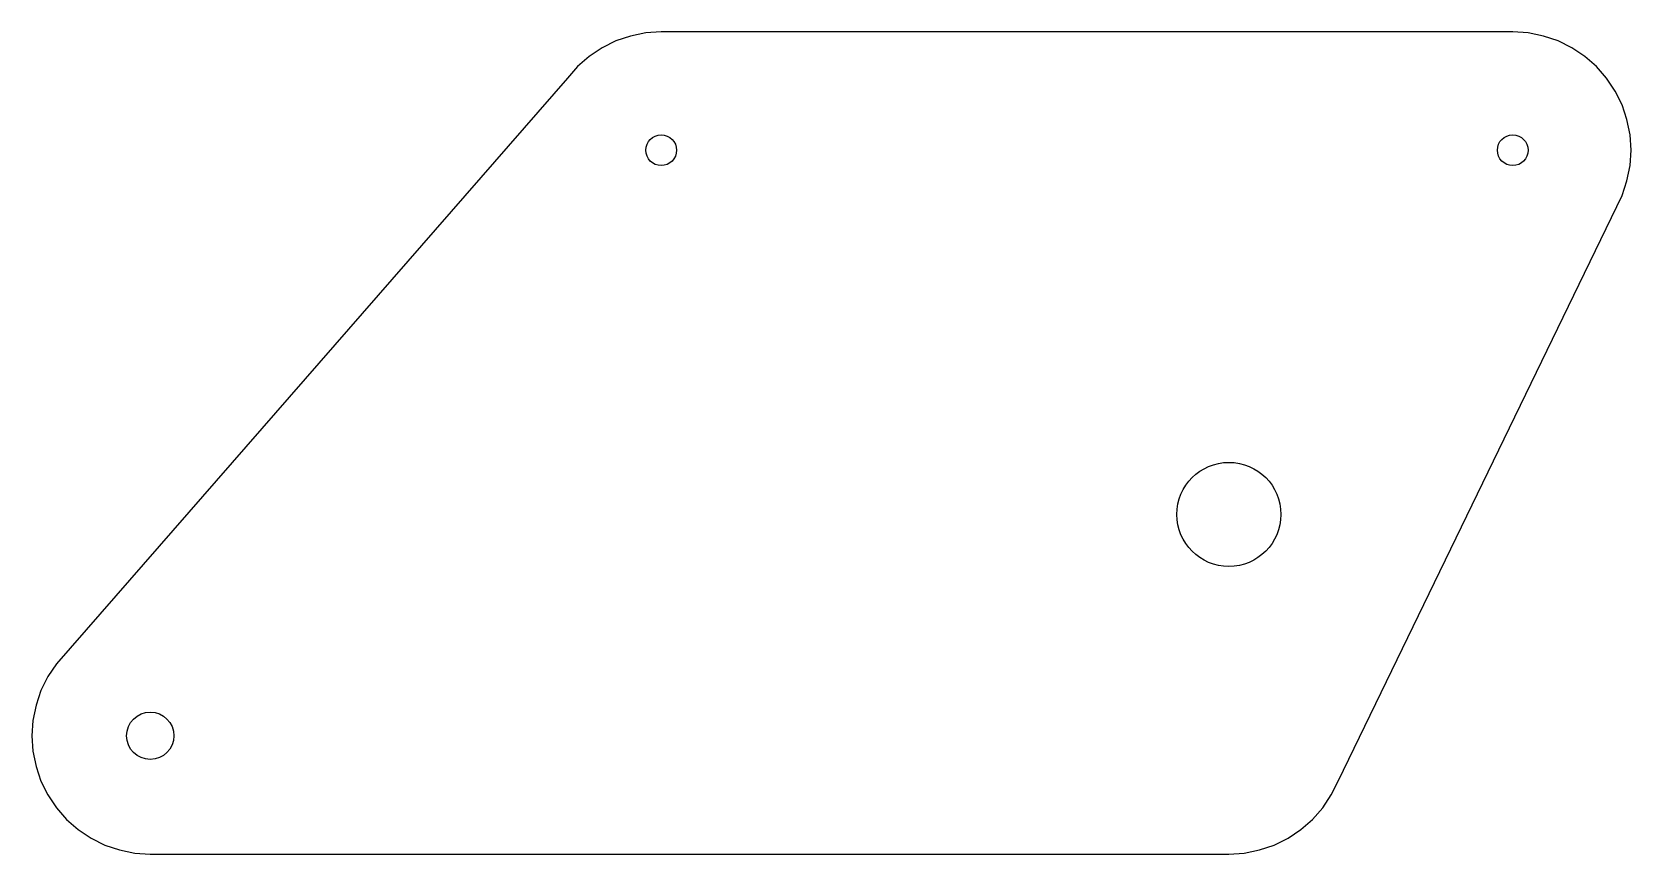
# Model space of a CAD drawing. Header units: millimetres. Extents: x -25 to 313, y -25 to 149.
import ezdxf

# ---------------------------------------------------------------- set-up
doc = ezdxf.new("R2010")
doc.units = ezdxf.units.MM

msp = doc.modelspace()

# ---------------------------------------------------------------- linework, layer by layer
at = {"layer": 'CUT'}
for p, q in [((108, 148.8), (104.737, 148.586)), ((288, 148.8), (108, 148.8)), ((291.263, 148.586), (288, 148.8)), ((95.5, 145.451), (92.781, 143.634)), ((98.433, 146.897), (95.5, 145.451)), ((101.529, 147.948), (98.433, 146.897)), ((104.737, 148.586), (101.529, 147.948)), ((294.471, 147.948), (291.263, 148.586)), ((297.567, 146.897), (294.471, 147.948)), ((300.5, 145.451), (297.567, 146.897)), ((303.219, 143.634), (300.5, 145.451)), ((92.781, 143.634), (90.322, 141.478)), ((305.678, 141.478), (303.219, 143.634)), ((88.166, 139.019), (-19.834, 15.219)), ((90.322, 141.478), (88.166, 139.019)), ((307.834, 139.019), (305.678, 141.478)), ((309.651, 136.3), (307.834, 139.019)), ((311.097, 133.367), (309.651, 136.3)), ((312.148, 130.27), (311.097, 133.367)), ((312.786, 127.063), (312.148, 130.27)), ((313, 123.8), (312.786, 127.063)), ((312.786, 120.537), (313, 123.8)), ((312.148, 117.329), (312.786, 120.537)), ((311.097, 114.233), (312.148, 117.329)), ((251.097, -9.567), (311.097, 114.233)), ((-19.834, 15.219), (-21.651, 12.5)), ((-21.651, 12.5), (-23.097, 9.567)), ((-23.097, 9.567), (-24.148, 6.471)), ((-24.148, 6.471), (-24.786, 3.263)), ((-24.786, 3.263), (-25, 0)), ((-25, 0), (-24.786, -3.263)), ((-24.786, -3.263), (-24.148, -6.471)), ((-24.148, -6.471), (-23.097, -9.567)), ((-23.097, -9.567), (-21.651, -12.5)), ((249.651, -12.5), (251.097, -9.567)), ((-21.651, -12.5), (-19.834, -15.219)), ((247.834, -15.219), (249.651, -12.5)), ((-19.834, -15.219), (-17.678, -17.678)), ((245.678, -17.678), (247.834, -15.219)), ((-17.678, -17.678), (-15.219, -19.834)), ((-15.219, -19.834), (-12.5, -21.651)), ((240.5, -21.651), (243.219, -19.834)), ((243.219, -19.834), (245.678, -17.678)), ((-12.5, -21.651), (-9.567, -23.097)), ((-9.567, -23.097), (-6.471, -24.148)), ((234.47, -24.148), (237.567, -23.097)), ((237.567, -23.097), (240.5, -21.651)), ((-6.471, -24.148), (-3.263, -24.786)), ((-3.263, -24.786), (0, -25)), ((0, -25), (228, -25)), ((228, -25), (231.263, -24.786)), ((231.263, -24.786), (234.47, -24.148))]:
    msp.add_line(p, q, dxfattribs=at)
for centre, radius in [((108, 123.8), 3.25), ((288, 123.8), 3.25), ((228, 46.8), 11), ((0, 0), 5)]:
    msp.add_circle(centre, radius, dxfattribs=at)

doc.saveas('drawing.dxf')
